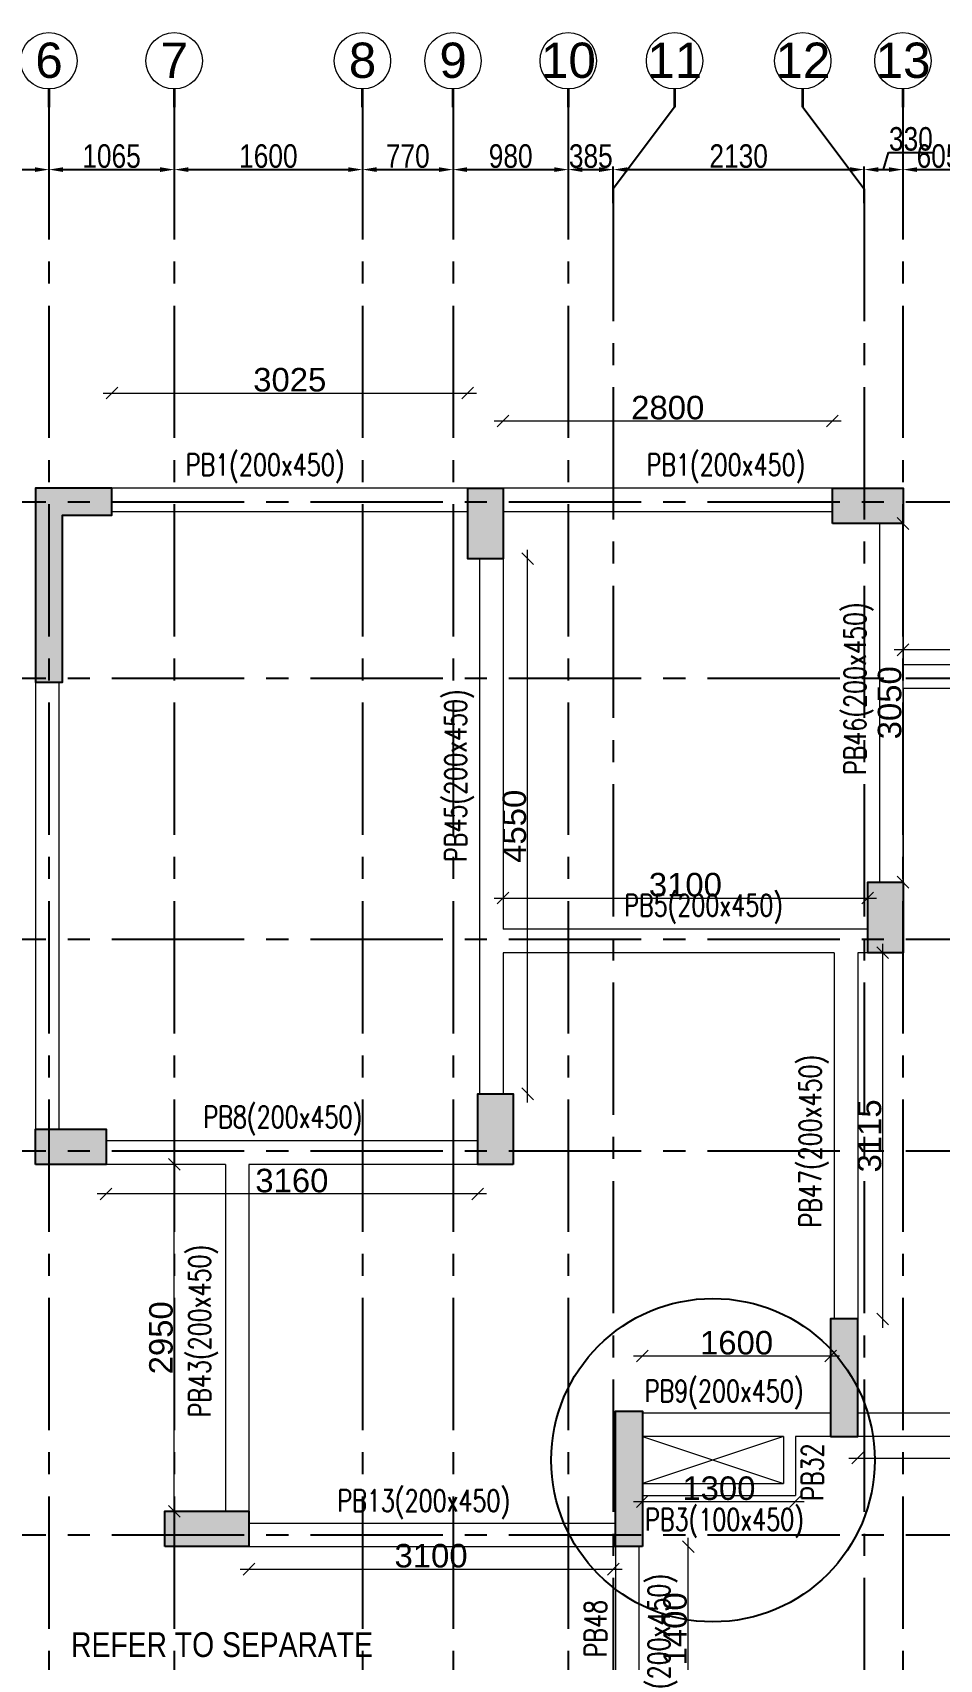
# Model space of a CAD drawing. Header units: millimetres. Extents: x 1277257 to 1543892, y 206696 to 309376.
# Drawn here: x 1376706 to 1384416, y 245724 to 259559 of the extents above; entities that cross this region are included whole.
import ezdxf
from ezdxf.enums import TextEntityAlignment as Align

# ---------------------------------------------------------------- set-up
doc = ezdxf.new("R2010")
doc.units = ezdxf.units.MM
doc.header["$LTSCALE"] = 500
doc.header["$MEASUREMENT"] = 0
doc.header["$PDMODE"] = 34
doc.linetypes.add('HIDDEN', pattern=[0.375, 0.25, -0.125])
doc.linetypes.add('Site$0$CENTER2', pattern=[1.125, 0.75, -0.125, 0.125, -0.125])
doc.layers.get('Defpoints').update_dxf_attribs({"lineweight": 0})
for name, color, linetype, lineweight in [('CUT OUT', 1, 'Continuous', 13), ('GRID NO.', 7, 'Continuous', 20), ('TOWER AREA BEAM..', 3, 'Continuous', 20), ('TOWER COL HATCH', 253, 'Continuous', 20)]:
    doc.layers.add(name, color=color, linetype=linetype, lineweight=lineweight)
for name, color, linetype in [('GRID', 7, 'Continuous'), ('GRID DIM', 7, 'Continuous'), ('S-COLUMN-HATCH', 253, 'Continuous'), ('S-FRAMING PLAN', 4, 'Continuous'), ('T BEAM N', 3, 'Continuous'), ('TOWER AREA COLUMN.', 6, 'Continuous')]:
    doc.layers.add(name, color=color, linetype=linetype)
doc.styles.add('1.100', font='ARIALN.TTF')
doc.styles.add('3mm', font='arial.ttf')
doc.styles.add('D50', font='arial.ttf', dxfattribs={"width": 0.8})
doc.styles.add('S-T', font='romans.shx')
doc.dimstyles.new('INNER DIM', dxfattribs={"dimtxt": 200, "dimasz": 120, "dimexe": 25, "dimexo": 25, "dimgap": 12, "dimtad": 1, "dimdec": 0, "dimrnd": 5, "dimzin": 0, "dimdsep": 46, "dimtxsty": 'D50', "dimcen": 0.09, "dimdle": 25, "dimclrt": 6, "dimadec": 0, "dimazin": 0, "dimtfac": 1, "dimtdec": 0, "dimtofl": 0, "dimtmove": 1, "dimatfit": 3, "dimfxl": 75, "dimtolj": 1, "dimtzin": 0, "dimarcsym": 0})
doc.dimstyles.new('PARAMVEER', dxfattribs={"dimtxt": 200, "dimasz": 100, "dimexe": 0, "dimexo": 25, "dimgap": 10, "dimtad": 1, "dimdec": 0, "dimrnd": 5, "dimzin": 0, "dimdsep": 46, "dimtxsty": '3mm', "dimblk": 'OBLIQUE', "dimcen": 0.09, "dimdle": 75, "dimclrd": 1, "dimclre": 1, "dimclrt": 3, "dimadec": 0, "dimazin": 0, "dimtfac": 1, "dimtdec": 0, "dimtmove": 1, "dimatfit": 3, "dimfxl": 100, "dimtolj": 1, "dimtzin": 0, "dimlwd": 18, "dimlwe": 5, "dimarcsym": 0})

# ---------------------------------------------------------------- blocks, each defined once
blk = doc.blocks.new('RW2952R')
at = {"layer": 'CUT OUT', "color": 1, "ltscale": 10}
for p, q in [((1383091, 247619), (1381891, 247219)), ((1381891, 247619), (1383091, 247219))]:
    blk.add_line(p, q, dxfattribs=at)
at = {"layer": 'S-FRAMING PLAN', "color": 3, "linetype": 'ByBlock', "lineweight": 20, "ltscale": 10}
for p, q in [((1380406, 255684), (1377381, 255684)), ((1383506, 255684), (1380706, 255684)), ((1380406, 255484), (1377381, 255484)), ((1383506, 255484), (1380706, 255484)), ((1383906, 255384), (1383906, 252334)), ((1384106, 255384), (1384106, 254184)), ((1380506, 255084), (1380506, 250534)), ((1380706, 255084), (1380706, 251934)), ((1384106, 254184), (1387406, 254184)), ((1376731, 254034), (1376731, 250234)), ((1376931, 254034), (1376931, 250234)), ((1384106, 253984), (1384106, 252334)), ((1384106, 253984), (1387406, 253984)), ((1383806, 251934), (1380706, 251934)), ((1380706, 251734), (1380706, 250534)), ((1383521, 251734), (1380706, 251734)), ((1383521, 251734), (1383521, 248619)), ((1383721, 251734), (1383721, 248619)), ((1380491, 250134), (1377331, 250134)), ((1378346, 249934), (1377331, 249934)), ((1378346, 249934), (1378346, 246984)), ((1380491, 249934), (1378546, 249934)), ((1378546, 249934), (1378546, 246984)), ((1383491, 247819), (1381891, 247819)), ((1387826, 247819), (1383721, 247819)), ((1383091, 247619), (1381891, 247619)), ((1383091, 247619), (1383091, 247219)), ((1383491, 247619), (1383191, 247619)), ((1383191, 247619), (1383191, 247119)), ((1387826, 247619), (1383721, 247619)), ((1381891, 247219), (1383091, 247219)), ((1381891, 247119), (1383191, 247119)), ((1378546, 246884), (1381661, 246884)), ((1378546, 246684), (1381661, 246684)), ((1381661, 246684), (1381661, 245274)), ((1381861, 246684), (1381861, 245274))]:
    blk.add_line(p, q, dxfattribs=at)
at = {"layer": 'TOWER AREA BEAM..', "color": 3, "linetype": 'HIDDEN', "ltscale": 1.5}
blk.add_line((1383806, 251734), (1383721, 251734), dxfattribs=at)
blk = doc.blocks.new('GRID MARK')
at = {"layer": 'GRID NO.', "const_width": 50}
blk.add_lwpolyline([(0, -541), (0, -891)], dxfattribs=at)
at = {"layer": 'GRID NO.'}
blk.add_circle((0, 0), 541, dxfattribs=at)
at = {"layer": 'GRID NO.', "style": 'D50', "width": 0.8}
blk.add_attdef('Y1', text='', height=500, dxfattribs=at).set_placement((-33, -267), align=Align.CENTER)
blk = doc.blocks.new('*D13')
at = {"layer": 'Defpoints', "color": 0, "linetype": 'Continuous', "transparency": 16777216}
for p in [(1374411, 258711), (1376846, 258711), (1376846, 258393)]:
    blk.add_point(p, dxfattribs=at)
at = {"layer": 'GRID DIM', "color": 0, "linetype": 'Continuous', "lineweight": -2, "transparency": 16777216}
for p, q in [((1374411, 258686), (1374411, 258368)), ((1376846, 258686), (1376846, 258368))]:
    blk.add_line(p, q, dxfattribs=at)
at = {"layer": 'GRID DIM', "linetype": 'Continuous', "lineweight": -2, "transparency": 16777216}
blk.add_line((1374531, 258393), (1376726, 258393), dxfattribs=at)
at = {"layer": 'GRID DIM', "linetype": 'Continuous', "transparency": 16777216}
for points in [[(1374531, 258413), (1374531, 258373), (1374411, 258393)], [(1376726, 258413), (1376726, 258373), (1376846, 258393)]]:
    blk.add_solid(points, dxfattribs=at)
at = {"layer": 'GRID DIM', "linetype": 'Continuous', "transparency": 16777216, "insert": (1375628, 258507), "char_height": 200, "attachment_point": 5, "style": 'D50'}
blk.add_mtext('\\A1;2435', dxfattribs=at)
blk = doc.blocks.new('*D14')
at = {"layer": 'Defpoints', "color": 0, "linetype": 'Continuous', "transparency": 16777216}
for p in [(1376846, 258711), (1377911, 258711), (1377911, 258393)]:
    blk.add_point(p, dxfattribs=at)
at = {"layer": 'GRID DIM', "color": 0, "linetype": 'Continuous', "lineweight": -2, "transparency": 16777216}
for p, q in [((1376846, 258686), (1376846, 258368)), ((1377911, 258686), (1377911, 258368))]:
    blk.add_line(p, q, dxfattribs=at)
at = {"layer": 'GRID DIM', "linetype": 'Continuous', "lineweight": -2, "transparency": 16777216}
blk.add_line((1376966, 258393), (1377791, 258393), dxfattribs=at)
at = {"layer": 'GRID DIM', "linetype": 'Continuous', "transparency": 16777216}
for points in [[(1376966, 258413), (1376966, 258373), (1376846, 258393)], [(1377791, 258413), (1377791, 258373), (1377911, 258393)]]:
    blk.add_solid(points, dxfattribs=at)
at = {"layer": 'GRID DIM', "linetype": 'Continuous', "transparency": 16777216, "insert": (1377378, 258507), "char_height": 200, "attachment_point": 5, "style": 'D50'}
blk.add_mtext('\\A1;1065', dxfattribs=at)
blk = doc.blocks.new('*D15')
at = {"layer": 'Defpoints', "color": 0, "linetype": 'Continuous', "transparency": 16777216}
for p in [(1377911, 258711), (1379511, 258634), (1379511, 258393)]:
    blk.add_point(p, dxfattribs=at)
at = {"layer": 'GRID DIM', "color": 0, "linetype": 'Continuous', "lineweight": -2, "transparency": 16777216}
for p, q in [((1377911, 258686), (1377911, 258368)), ((1379511, 258609), (1379511, 258368))]:
    blk.add_line(p, q, dxfattribs=at)
at = {"layer": 'GRID DIM', "linetype": 'Continuous', "lineweight": -2, "transparency": 16777216}
blk.add_line((1378031, 258393), (1379391, 258393), dxfattribs=at)
at = {"layer": 'GRID DIM', "linetype": 'Continuous', "transparency": 16777216}
for points in [[(1378031, 258413), (1378031, 258373), (1377911, 258393)], [(1379391, 258413), (1379391, 258373), (1379511, 258393)]]:
    blk.add_solid(points, dxfattribs=at)
at = {"layer": 'GRID DIM', "linetype": 'Continuous', "transparency": 16777216, "insert": (1378711, 258507), "char_height": 200, "attachment_point": 5, "style": 'D50'}
blk.add_mtext('\\A1;1600', dxfattribs=at)
blk = doc.blocks.new('*D16')
at = {"layer": 'Defpoints', "color": 0, "linetype": 'Continuous', "transparency": 16777216}
for p in [(1379511, 258634), (1380281, 258634), (1380281, 258393)]:
    blk.add_point(p, dxfattribs=at)
at = {"layer": 'GRID DIM', "color": 0, "linetype": 'Continuous', "lineweight": -2, "transparency": 16777216}
for p, q in [((1379511, 258609), (1379511, 258368)), ((1380281, 258609), (1380281, 258368))]:
    blk.add_line(p, q, dxfattribs=at)
at = {"layer": 'GRID DIM', "linetype": 'Continuous', "lineweight": -2, "transparency": 16777216}
blk.add_line((1379631, 258393), (1380161, 258393), dxfattribs=at)
at = {"layer": 'GRID DIM', "linetype": 'Continuous', "transparency": 16777216}
for points in [[(1379631, 258413), (1379631, 258373), (1379511, 258393)], [(1380161, 258413), (1380161, 258373), (1380281, 258393)]]:
    blk.add_solid(points, dxfattribs=at)
at = {"layer": 'GRID DIM', "linetype": 'Continuous', "transparency": 16777216, "insert": (1379896, 258507), "char_height": 200, "attachment_point": 5, "style": 'D50'}
blk.add_mtext('\\A1;770', dxfattribs=at)
blk = doc.blocks.new('*D17')
at = {"layer": 'Defpoints', "color": 0, "linetype": 'Continuous', "transparency": 16777216}
for p in [(1381261, 258717), (1380281, 258634), (1381261, 258393)]:
    blk.add_point(p, dxfattribs=at)
at = {"layer": 'GRID DIM', "color": 0, "linetype": 'Continuous', "lineweight": -2, "transparency": 16777216}
for p, q in [((1380281, 258609), (1380281, 258368)), ((1381261, 258692), (1381261, 258368))]:
    blk.add_line(p, q, dxfattribs=at)
at = {"layer": 'GRID DIM', "linetype": 'Continuous', "lineweight": -2, "transparency": 16777216}
blk.add_line((1380401, 258393), (1381141, 258393), dxfattribs=at)
at = {"layer": 'GRID DIM', "linetype": 'Continuous', "transparency": 16777216}
for points in [[(1380401, 258413), (1380401, 258373), (1380281, 258393)], [(1381141, 258413), (1381141, 258373), (1381261, 258393)]]:
    blk.add_solid(points, dxfattribs=at)
at = {"layer": 'GRID DIM', "linetype": 'Continuous', "transparency": 16777216, "insert": (1380771, 258507), "char_height": 200, "attachment_point": 5, "style": 'D50'}
blk.add_mtext('\\A1;980', dxfattribs=at)
blk = doc.blocks.new('*D18')
at = {"layer": 'Defpoints', "color": 0, "linetype": 'Continuous', "transparency": 16777216}
for p in [(1381261, 258717), (1381643, 258393), (1381643, 258082)]:
    blk.add_point(p, dxfattribs=at)
at = {"layer": 'GRID DIM', "color": 0, "linetype": 'Continuous', "lineweight": -2, "transparency": 16777216}
for p, q in [((1381261, 258692), (1381261, 258368)), ((1381643, 258107), (1381643, 258418))]:
    blk.add_line(p, q, dxfattribs=at)
at = {"layer": 'GRID DIM', "linetype": 'Continuous', "lineweight": -2, "transparency": 16777216}
blk.add_line((1381381, 258393), (1381523, 258393), dxfattribs=at)
at = {"layer": 'GRID DIM', "linetype": 'Continuous', "transparency": 16777216}
for points in [[(1381381, 258413), (1381381, 258373), (1381261, 258393)], [(1381523, 258413), (1381523, 258373), (1381643, 258393)]]:
    blk.add_solid(points, dxfattribs=at)
at = {"layer": 'GRID DIM', "linetype": 'Continuous', "transparency": 16777216, "insert": (1381452, 258507), "char_height": 200, "attachment_point": 5, "style": 'D50'}
blk.add_mtext('\\A1;385', dxfattribs=at)
blk = doc.blocks.new('*D19')
at = {"layer": 'Defpoints', "color": 0, "linetype": 'Continuous', "transparency": 16777216}
for p in [(1383776, 258393), (1381643, 258082), (1383776, 258082)]:
    blk.add_point(p, dxfattribs=at)
at = {"layer": 'GRID DIM', "color": 0, "linetype": 'Continuous', "lineweight": -2, "transparency": 16777216}
for p, q in [((1381643, 258107), (1381643, 258418)), ((1383776, 258107), (1383776, 258418))]:
    blk.add_line(p, q, dxfattribs=at)
at = {"layer": 'GRID DIM', "linetype": 'Continuous', "lineweight": -2, "transparency": 16777216}
blk.add_line((1381763, 258393), (1383656, 258393), dxfattribs=at)
at = {"layer": 'GRID DIM', "linetype": 'Continuous', "transparency": 16777216}
for points in [[(1381763, 258413), (1381763, 258373), (1381643, 258393)], [(1383656, 258413), (1383656, 258373), (1383776, 258393)]]:
    blk.add_solid(points, dxfattribs=at)
at = {"layer": 'GRID DIM', "linetype": 'Continuous', "transparency": 16777216, "insert": (1382709, 258507), "char_height": 200, "attachment_point": 5, "style": 'D50'}
blk.add_mtext('\\A1;2130', dxfattribs=at)
blk = doc.blocks.new('*D20')
at = {"layer": 'Defpoints', "color": 0, "linetype": 'Continuous', "transparency": 16777216}
for p in [(1384106, 258393), (1383776, 258082), (1384106, 258082)]:
    blk.add_point(p, dxfattribs=at)
at = {"layer": 'GRID DIM', "linetype": 'Continuous', "lineweight": -2, "transparency": 16777216}
for p, q in [((1383941, 258393), (1383984, 258538)), ((1383984, 258538), (1384361, 258538)), ((1383896, 258393), (1383986, 258393))]:
    blk.add_line(p, q, dxfattribs=at)
at = {"layer": 'GRID DIM', "color": 0, "linetype": 'Continuous', "lineweight": -2, "transparency": 16777216}
for p, q in [((1383776, 258107), (1383776, 258418)), ((1384106, 258107), (1384106, 258418))]:
    blk.add_line(p, q, dxfattribs=at)
at = {"layer": 'GRID DIM', "linetype": 'Continuous', "transparency": 16777216}
for points in [[(1383896, 258413), (1383896, 258373), (1383776, 258393)], [(1383986, 258413), (1383986, 258373), (1384106, 258393)]]:
    blk.add_solid(points, dxfattribs=at)
at = {"layer": 'GRID DIM', "linetype": 'Continuous', "transparency": 16777216, "insert": (1384173, 258653), "char_height": 200, "attachment_point": 5, "style": 'D50'}
blk.add_mtext('\\A1;330', dxfattribs=at)
blk = doc.blocks.new('*D21')
at = {"layer": 'Defpoints', "color": 0, "linetype": 'Continuous', "transparency": 16777216}
for p in [(1384711, 258393), (1384106, 258082), (1384711, 258082)]:
    blk.add_point(p, dxfattribs=at)
at = {"layer": 'GRID DIM', "color": 0, "linetype": 'Continuous', "lineweight": -2, "transparency": 16777216}
for p, q in [((1384106, 258107), (1384106, 258418)), ((1384711, 258107), (1384711, 258418))]:
    blk.add_line(p, q, dxfattribs=at)
at = {"layer": 'GRID DIM', "linetype": 'Continuous', "lineweight": -2, "transparency": 16777216}
blk.add_line((1384226, 258393), (1384591, 258393), dxfattribs=at)
at = {"layer": 'GRID DIM', "linetype": 'Continuous', "transparency": 16777216}
for points in [[(1384226, 258413), (1384226, 258373), (1384106, 258393)], [(1384591, 258413), (1384591, 258373), (1384711, 258393)]]:
    blk.add_solid(points, dxfattribs=at)
at = {"layer": 'GRID DIM', "linetype": 'Continuous', "transparency": 16777216, "insert": (1384408, 258507), "char_height": 200, "attachment_point": 5, "style": 'D50'}
blk.add_mtext('\\A1;605', dxfattribs=at)
blk = doc.blocks.new('3tgra')
at = {"layer": 'TOWER COL HATCH'}
h = blk.add_hatch(color=253, dxfattribs=at)
h.dxf.hatch_style = 1
h.paths.add_polyline_path([(1377381, 95142), (1376731, 95142), (1376731, 93492), (1376961, 93492), (1376961, 94912), (1377381, 94912)])
h = blk.add_hatch(color=253, dxfattribs=at)
h.dxf.hatch_style = 1
h.paths.add_polyline_path([(1380706, 94542), (1380406, 94542), (1380406, 95142), (1380706, 95142)])
h = blk.add_hatch(color=253, dxfattribs=at)
h.dxf.hatch_style = 1
h.paths.add_polyline_path([(1383506, 94842), (1383506, 95142), (1384106, 95142), (1384106, 94842)])
h = blk.add_hatch(color=253, dxfattribs=at)
h.dxf.hatch_style = 1
h.paths.add_polyline_path([(1384106, 91192), (1383806, 91192), (1383806, 91792), (1384106, 91792)])
h = blk.add_hatch(color=253, dxfattribs=at)
h.dxf.hatch_style = 1
h.paths.add_polyline_path([(1380791, 89392), (1380491, 89392), (1380491, 89992), (1380791, 89992)])
h = blk.add_hatch(color=253, dxfattribs=at)
h.dxf.hatch_style = 1
h.paths.add_polyline_path([(1376731, 89392), (1376731, 89692), (1377331, 89692), (1377331, 89392)])
h = blk.add_hatch(color=253, dxfattribs=at)
h.dxf.hatch_style = 1
h.paths.add_polyline_path([(1383491, 87077), (1383721, 87077), (1383721, 88077), (1383491, 88077)])
h = blk.add_hatch(color=253, dxfattribs=at)
h.dxf.hatch_style = 1
h.paths.add_polyline_path([(1381891, 86142), (1381661, 86142), (1381661, 87292), (1381891, 87292)])
h = blk.add_hatch(color=253, dxfattribs=at)
h.dxf.hatch_style = 1
h.paths.add_polyline_path([(1377831, 86142), (1377831, 86442), (1378546, 86442), (1378546, 86142)])
at = {"layer": 'TOWER AREA COLUMN.', "color": 4}
blk.add_lwpolyline([(1377381, 95142), (1376731, 95142), (1376731, 93492), (1376961, 93492), (1376961, 94912), (1377381, 94912), (1377381, 95142)], dxfattribs=at)
for points in [[(1380706, 94542), (1380406, 94542), (1380406, 95142), (1380706, 95142)], [(1383506, 94842), (1383506, 95142), (1384106, 95142), (1384106, 94842)], [(1384106, 91192), (1383806, 91192), (1383806, 91792), (1384106, 91792)], [(1380791, 89392), (1380491, 89392), (1380491, 89992), (1380791, 89992)], [(1376731, 89392), (1376731, 89692), (1377331, 89692), (1377331, 89392)], [(1383491, 87077), (1383721, 87077), (1383721, 88077), (1383491, 88077)], [(1381891, 86142), (1381661, 86142), (1381661, 87292), (1381891, 87292)], [(1377831, 86142), (1377831, 86442), (1378546, 86442), (1378546, 86142)]]:
    blk.add_lwpolyline(points, close=True, dxfattribs=at)
blk = doc.blocks.new('_Oblique')
at = {"color": 0, "linetype": 'ByBlock', "lineweight": -2}
blk.add_line((-0.5, -0.5), (0.5, 0.5), dxfattribs=at)
blk = doc.blocks.new('*D292')
at = {"layer": 'Defpoints', "color": 0, "ltscale": 10, "transparency": 16777216}
for p in [(1380406, 256493), (1377381, 255684), (1380406, 255684)]:
    blk.add_point(p, dxfattribs=at)
at = {"layer": 'S-COLUMN-HATCH', "color": 1, "linetype": 'Continuous', "lineweight": 18, "ltscale": 10, "transparency": 16777216}
blk.add_line((1377306, 256493), (1380481, 256493), dxfattribs=at)
at = {"layer": 'S-COLUMN-HATCH', "color": 3, "linetype": 'Continuous', "lineweight": 5, "ltscale": 10, "transparency": 16777216}
for p, q in [((1377381, 256493), (1377381, 256493)), ((1380406, 256493), (1380406, 256493))]:
    blk.add_line(p, q, dxfattribs=at)
at = {"layer": 'S-COLUMN-HATCH', "color": 1, "lineweight": 18, "ltscale": 10, "transparency": 16777216, "xscale": 100, "yscale": 100, "zscale": 100, "rotation": 180}
blk.add_blockref('_Oblique', (1377381, 256493), dxfattribs=at)
at = {"layer": 'S-COLUMN-HATCH', "color": 1, "lineweight": 18, "ltscale": 10, "transparency": 16777216, "xscale": 100, "yscale": 100, "zscale": 100}
blk.add_blockref('_Oblique', (1380406, 256493), dxfattribs=at)
at = {"layer": 'S-COLUMN-HATCH', "color": 1, "ltscale": 10, "transparency": 16777216, "insert": (1378893, 256605), "char_height": 200, "attachment_point": 5, "style": '3mm'}
blk.add_mtext('\\A1;3025', dxfattribs=at)
blk = doc.blocks.new('*D293')
at = {"layer": 'Defpoints', "color": 0, "ltscale": 10, "transparency": 16777216}
for p in [(1383506, 256256), (1380706, 255684), (1383506, 255684)]:
    blk.add_point(p, dxfattribs=at)
at = {"layer": 'S-COLUMN-HATCH', "color": 1, "linetype": 'Continuous', "lineweight": 18, "ltscale": 10, "transparency": 16777216}
blk.add_line((1380631, 256256), (1383581, 256256), dxfattribs=at)
at = {"layer": 'S-COLUMN-HATCH', "color": 3, "linetype": 'Continuous', "lineweight": 5, "ltscale": 10, "transparency": 16777216}
for p, q in [((1380706, 256256), (1380706, 256256)), ((1383506, 256256), (1383506, 256256))]:
    blk.add_line(p, q, dxfattribs=at)
at = {"layer": 'S-COLUMN-HATCH', "color": 1, "lineweight": 18, "ltscale": 10, "transparency": 16777216, "xscale": 100, "yscale": 100, "zscale": 100, "rotation": 180}
blk.add_blockref('_Oblique', (1380706, 256256), dxfattribs=at)
at = {"layer": 'S-COLUMN-HATCH', "color": 1, "lineweight": 18, "ltscale": 10, "transparency": 16777216, "xscale": 100, "yscale": 100, "zscale": 100}
blk.add_blockref('_Oblique', (1383506, 256256), dxfattribs=at)
at = {"layer": 'S-COLUMN-HATCH', "color": 1, "ltscale": 10, "transparency": 16777216, "insert": (1382106, 256368), "char_height": 200, "attachment_point": 5, "style": '3mm'}
blk.add_mtext('\\A1;2800', dxfattribs=at)
blk = doc.blocks.new('*D294')
at = {"layer": 'Defpoints', "color": 0, "ltscale": 10, "transparency": 16777216}
for p in [(1376228, 254034), (1376731, 254034), (1376731, 250234)]:
    blk.add_point(p, dxfattribs=at)
at = {"layer": 'S-COLUMN-HATCH', "color": 1, "linetype": 'Continuous', "lineweight": 18, "ltscale": 10, "transparency": 16777216}
blk.add_line((1376228, 250159), (1376228, 254109), dxfattribs=at)
at = {"layer": 'S-COLUMN-HATCH', "color": 3, "linetype": 'Continuous', "lineweight": 5, "ltscale": 10, "transparency": 16777216}
for p, q in [((1376228, 254034), (1376228, 254034)), ((1376228, 250234), (1376228, 250234))]:
    blk.add_line(p, q, dxfattribs=at)
at = {"layer": 'S-COLUMN-HATCH', "color": 1, "lineweight": 18, "ltscale": 10, "transparency": 16777216, "xscale": 100, "yscale": 100, "zscale": 100}
for p, rotation in [((1376228, 254034), 90), ((1376228, 250234), 270)]:
    blk.add_blockref('_Oblique', p, dxfattribs=dict(at, rotation=rotation))
at = {"layer": 'S-COLUMN-HATCH', "color": 1, "ltscale": 10, "transparency": 16777216, "insert": (1376116, 252134), "char_height": 200, "attachment_point": 5, "rotation": 90, "style": '3mm'}
blk.add_mtext('\\A1;3800', dxfattribs=at)
blk = doc.blocks.new('*D295')
at = {"layer": 'Defpoints', "color": 0, "ltscale": 10, "transparency": 16777216}
for p in [(1380706, 255084), (1380915, 255084), (1380706, 250534)]:
    blk.add_point(p, dxfattribs=at)
at = {"layer": 'S-COLUMN-HATCH', "color": 1, "linetype": 'Continuous', "lineweight": 18, "ltscale": 10, "transparency": 16777216}
blk.add_line((1380915, 250459), (1380915, 255159), dxfattribs=at)
at = {"layer": 'S-COLUMN-HATCH', "color": 3, "linetype": 'Continuous', "lineweight": 5, "ltscale": 10, "transparency": 16777216}
for p, q in [((1380915, 255084), (1380915, 255084)), ((1380915, 250534), (1380915, 250534))]:
    blk.add_line(p, q, dxfattribs=at)
at = {"layer": 'S-COLUMN-HATCH', "color": 1, "lineweight": 18, "ltscale": 10, "transparency": 16777216, "xscale": 100, "yscale": 100, "zscale": 100}
for p, rotation in [((1380915, 255084), 90), ((1380915, 250534), 270)]:
    blk.add_blockref('_Oblique', p, dxfattribs=dict(at, rotation=rotation))
at = {"layer": 'S-COLUMN-HATCH', "color": 1, "ltscale": 10, "transparency": 16777216, "insert": (1380803, 252809), "char_height": 200, "attachment_point": 5, "rotation": 90, "style": '3mm'}
blk.add_mtext('\\A1;4550', dxfattribs=at)
blk = doc.blocks.new('*D296')
at = {"layer": 'Defpoints', "color": 0, "ltscale": 10, "transparency": 16777216}
for p in [(1383806, 252199), (1380706, 251934), (1383806, 251934)]:
    blk.add_point(p, dxfattribs=at)
at = {"layer": 'S-COLUMN-HATCH', "color": 1, "linetype": 'Continuous', "lineweight": 18, "ltscale": 10, "transparency": 16777216}
blk.add_line((1380631, 252199), (1383881, 252199), dxfattribs=at)
at = {"layer": 'S-COLUMN-HATCH', "color": 3, "linetype": 'Continuous', "lineweight": 5, "ltscale": 10, "transparency": 16777216}
for p, q in [((1380706, 252199), (1380706, 252199)), ((1383806, 252199), (1383806, 252199))]:
    blk.add_line(p, q, dxfattribs=at)
at = {"layer": 'S-COLUMN-HATCH', "color": 1, "lineweight": 18, "ltscale": 10, "transparency": 16777216, "xscale": 100, "yscale": 100, "zscale": 100, "rotation": 180}
blk.add_blockref('_Oblique', (1380706, 252199), dxfattribs=at)
at = {"layer": 'S-COLUMN-HATCH', "color": 1, "lineweight": 18, "ltscale": 10, "transparency": 16777216, "xscale": 100, "yscale": 100, "zscale": 100}
blk.add_blockref('_Oblique', (1383806, 252199), dxfattribs=at)
at = {"layer": 'S-COLUMN-HATCH', "color": 1, "ltscale": 10, "transparency": 16777216, "insert": (1382256, 252311), "char_height": 200, "attachment_point": 5, "style": '3mm'}
blk.add_mtext('\\A1;3100', dxfattribs=at)
blk = doc.blocks.new('*D297')
at = {"layer": 'Defpoints', "color": 0, "ltscale": 10, "transparency": 16777216}
for p in [(1384106, 255384), (1384106, 255384), (1384106, 252334)]:
    blk.add_point(p, dxfattribs=at)
at = {"layer": 'S-COLUMN-HATCH', "color": 1, "linetype": 'Continuous', "lineweight": 18, "ltscale": 10, "transparency": 16777216}
blk.add_line((1384106, 252259), (1384106, 255459), dxfattribs=at)
at = {"layer": 'S-COLUMN-HATCH', "color": 1, "lineweight": 18, "ltscale": 10, "transparency": 16777216, "xscale": 100, "yscale": 100, "zscale": 100}
for p, rotation in [((1384106, 255384), 90), ((1384106, 252334), 270)]:
    blk.add_blockref('_Oblique', p, dxfattribs=dict(at, rotation=rotation))
at = {"layer": 'S-COLUMN-HATCH', "color": 1, "ltscale": 10, "transparency": 16777216, "insert": (1383993, 253859), "char_height": 200, "attachment_point": 5, "rotation": 90, "style": '3mm'}
blk.add_mtext('\\A1;3050', dxfattribs=at)
blk = doc.blocks.new('*D298')
at = {"layer": 'Defpoints', "color": 0, "ltscale": 10, "transparency": 16777216}
for p in [(1377331, 249934), (1380491, 249934), (1377331, 249683)]:
    blk.add_point(p, dxfattribs=at)
at = {"layer": 'S-COLUMN-HATCH', "color": 1, "linetype": 'Continuous', "lineweight": 18, "ltscale": 10, "transparency": 16777216}
blk.add_line((1380566, 249683), (1377256, 249683), dxfattribs=at)
at = {"layer": 'S-COLUMN-HATCH', "color": 3, "linetype": 'Continuous', "lineweight": 5, "ltscale": 10, "transparency": 16777216}
for p, q in [((1377331, 249683), (1377331, 249683)), ((1380491, 249683), (1380491, 249683))]:
    blk.add_line(p, q, dxfattribs=at)
at = {"layer": 'S-COLUMN-HATCH', "color": 1, "lineweight": 18, "ltscale": 10, "transparency": 16777216, "xscale": 100, "yscale": 100, "zscale": 100, "rotation": 180}
blk.add_blockref('_Oblique', (1377331, 249683), dxfattribs=at)
at = {"layer": 'S-COLUMN-HATCH', "color": 1, "lineweight": 18, "ltscale": 10, "transparency": 16777216, "xscale": 100, "yscale": 100, "zscale": 100}
blk.add_blockref('_Oblique', (1380491, 249683), dxfattribs=at)
at = {"layer": 'S-COLUMN-HATCH', "color": 1, "ltscale": 10, "transparency": 16777216, "insert": (1378911, 249795), "char_height": 200, "attachment_point": 5, "style": '3mm'}
blk.add_mtext('\\A1;3160', dxfattribs=at)
blk = doc.blocks.new('*D299')
at = {"layer": 'Defpoints', "color": 0, "ltscale": 10, "transparency": 16777216}
for p in [(1377911, 249934), (1378346, 249934), (1378346, 246984)]:
    blk.add_point(p, dxfattribs=at)
at = {"layer": 'S-COLUMN-HATCH', "color": 1, "linetype": 'Continuous', "lineweight": 18, "ltscale": 10, "transparency": 16777216}
blk.add_line((1377911, 246909), (1377911, 250009), dxfattribs=at)
at = {"layer": 'S-COLUMN-HATCH', "color": 3, "linetype": 'Continuous', "lineweight": 5, "ltscale": 10, "transparency": 16777216}
for p, q in [((1377911, 249934), (1377911, 249934)), ((1377911, 246984), (1377911, 246984))]:
    blk.add_line(p, q, dxfattribs=at)
at = {"layer": 'S-COLUMN-HATCH', "color": 1, "lineweight": 18, "ltscale": 10, "transparency": 16777216, "xscale": 100, "yscale": 100, "zscale": 100}
for p, rotation in [((1377911, 249934), 90), ((1377911, 246984), 270)]:
    blk.add_blockref('_Oblique', p, dxfattribs=dict(at, rotation=rotation))
at = {"layer": 'S-COLUMN-HATCH', "color": 1, "ltscale": 10, "transparency": 16777216, "insert": (1377799, 248459), "char_height": 200, "attachment_point": 5, "rotation": 90, "style": '3mm'}
blk.add_mtext('\\A1;2950', dxfattribs=at)
blk = doc.blocks.new('*D300')
at = {"layer": 'Defpoints', "color": 0, "ltscale": 10, "transparency": 16777216}
for p in [(1378546, 246684), (1381643, 246684), (1381643, 246492)]:
    blk.add_point(p, dxfattribs=at)
at = {"layer": 'S-COLUMN-HATCH', "color": 1, "linetype": 'Continuous', "lineweight": 18, "ltscale": 10, "transparency": 16777216}
blk.add_line((1378471, 246492), (1381718, 246492), dxfattribs=at)
at = {"layer": 'S-COLUMN-HATCH', "color": 3, "linetype": 'Continuous', "lineweight": 5, "ltscale": 10, "transparency": 16777216}
for p, q in [((1378546, 246493), (1378546, 246492)), ((1381643, 246493), (1381643, 246492))]:
    blk.add_line(p, q, dxfattribs=at)
at = {"layer": 'S-COLUMN-HATCH', "color": 1, "lineweight": 18, "ltscale": 10, "transparency": 16777216, "xscale": 100, "yscale": 100, "zscale": 100, "rotation": 180}
blk.add_blockref('_Oblique', (1378546, 246492), dxfattribs=at)
at = {"layer": 'S-COLUMN-HATCH', "color": 1, "lineweight": 18, "ltscale": 10, "transparency": 16777216, "xscale": 100, "yscale": 100, "zscale": 100}
blk.add_blockref('_Oblique', (1381643, 246492), dxfattribs=at)
at = {"layer": 'S-COLUMN-HATCH', "color": 1, "ltscale": 10, "transparency": 16777216, "insert": (1380094, 246605), "char_height": 200, "attachment_point": 5, "style": '3mm'}
blk.add_mtext('\\A1;3100', dxfattribs=at)
blk = doc.blocks.new('*D356')
at = {"layer": 'Defpoints', "color": 0, "ltscale": 10, "transparency": 16777216}
for p in [(1384106, 254309), (1384106, 254184), (1387406, 254184)]:
    blk.add_point(p, dxfattribs=at)
at = {"layer": 'S-COLUMN-HATCH', "color": 1, "linetype": 'Continuous', "lineweight": 18, "ltscale": 10, "transparency": 16777216}
blk.add_line((1387481, 254309), (1384031, 254309), dxfattribs=at)
at = {"layer": 'S-COLUMN-HATCH', "color": 3, "linetype": 'Continuous', "lineweight": 5, "ltscale": 10, "transparency": 16777216}
for p, q in [((1384106, 254309), (1384106, 254309)), ((1387406, 254309), (1387406, 254309))]:
    blk.add_line(p, q, dxfattribs=at)
at = {"layer": 'S-COLUMN-HATCH', "color": 1, "lineweight": 18, "ltscale": 10, "transparency": 16777216, "xscale": 100, "yscale": 100, "zscale": 100, "rotation": 180}
blk.add_blockref('_Oblique', (1384106, 254309), dxfattribs=at)
at = {"layer": 'S-COLUMN-HATCH', "color": 1, "lineweight": 18, "ltscale": 10, "transparency": 16777216, "xscale": 100, "yscale": 100, "zscale": 100}
blk.add_blockref('_Oblique', (1387406, 254309), dxfattribs=at)
at = {"layer": 'S-COLUMN-HATCH', "color": 1, "ltscale": 10, "transparency": 16777216, "insert": (1385756, 254421), "char_height": 200, "attachment_point": 5, "style": '3mm'}
blk.add_mtext('\\A1;3300', dxfattribs=at)
blk = doc.blocks.new('*D357')
at = {"layer": 'Defpoints', "color": 0, "ltscale": 10, "transparency": 16777216}
for p in [(1383721, 251734), (1383934, 251734), (1383721, 248619)]:
    blk.add_point(p, dxfattribs=at)
at = {"layer": 'S-COLUMN-HATCH', "color": 1, "linetype": 'Continuous', "lineweight": 18, "ltscale": 10, "transparency": 16777216}
blk.add_line((1383934, 248544), (1383934, 251809), dxfattribs=at)
at = {"layer": 'S-COLUMN-HATCH', "color": 3, "linetype": 'Continuous', "lineweight": 5, "ltscale": 10, "transparency": 16777216}
for p, q in [((1383934, 251734), (1383934, 251734)), ((1383934, 248619), (1383934, 248619))]:
    blk.add_line(p, q, dxfattribs=at)
at = {"layer": 'S-COLUMN-HATCH', "color": 1, "lineweight": 18, "ltscale": 10, "transparency": 16777216, "xscale": 100, "yscale": 100, "zscale": 100}
for p, rotation in [((1383934, 251734), 90), ((1383934, 248619), 270)]:
    blk.add_blockref('_Oblique', p, dxfattribs=dict(at, rotation=rotation))
at = {"layer": 'S-COLUMN-HATCH', "color": 1, "ltscale": 10, "transparency": 16777216, "insert": (1383822, 250176), "char_height": 200, "attachment_point": 5, "rotation": 90, "style": '3mm'}
blk.add_mtext('\\A1;3115', dxfattribs=at)
blk = doc.blocks.new('*D415')
at = {"layer": 'Defpoints', "color": 0, "ltscale": 10, "transparency": 16777216}
for p in [(1383721, 247619), (1387826, 247619), (1387826, 247437)]:
    blk.add_point(p, dxfattribs=at)
at = {"layer": 'S-COLUMN-HATCH', "color": 1, "linetype": 'Continuous', "lineweight": 18, "ltscale": 10, "transparency": 16777216}
blk.add_line((1383646, 247437), (1387901, 247437), dxfattribs=at)
at = {"layer": 'S-COLUMN-HATCH', "color": 3, "linetype": 'Continuous', "lineweight": 5, "ltscale": 10, "transparency": 16777216}
for p, q in [((1383721, 247437), (1383721, 247437)), ((1387826, 247437), (1387826, 247437))]:
    blk.add_line(p, q, dxfattribs=at)
at = {"layer": 'S-COLUMN-HATCH', "color": 1, "lineweight": 18, "ltscale": 10, "transparency": 16777216, "xscale": 100, "yscale": 100, "zscale": 100, "rotation": 180}
blk.add_blockref('_Oblique', (1383721, 247437), dxfattribs=at)
at = {"layer": 'S-COLUMN-HATCH', "color": 1, "lineweight": 18, "ltscale": 10, "transparency": 16777216, "xscale": 100, "yscale": 100, "zscale": 100}
blk.add_blockref('_Oblique', (1387826, 247437), dxfattribs=at)
at = {"layer": 'S-COLUMN-HATCH', "color": 1, "ltscale": 10, "transparency": 16777216, "insert": (1385773, 247549), "char_height": 200, "attachment_point": 5, "style": '3mm'}
blk.add_mtext('\\A1;4105', dxfattribs=at)
blk = doc.blocks.new('*D416')
at = {"layer": 'Defpoints', "color": 0, "ltscale": 10, "transparency": 16777216}
for p in [(1381891, 248304), (1381891, 247834), (1383491, 247819)]:
    blk.add_point(p, dxfattribs=at)
at = {"layer": 'S-COLUMN-HATCH', "color": 1, "linetype": 'Continuous', "lineweight": 18, "ltscale": 10, "transparency": 16777216}
blk.add_line((1383566, 248304), (1381816, 248304), dxfattribs=at)
at = {"layer": 'S-COLUMN-HATCH', "color": 3, "linetype": 'Continuous', "lineweight": 5, "ltscale": 10, "transparency": 16777216}
for p, q in [((1381891, 248304), (1381891, 248304)), ((1383491, 248304), (1383491, 248304))]:
    blk.add_line(p, q, dxfattribs=at)
at = {"layer": 'S-COLUMN-HATCH', "color": 1, "lineweight": 18, "ltscale": 10, "transparency": 16777216, "xscale": 100, "yscale": 100, "zscale": 100, "rotation": 180}
blk.add_blockref('_Oblique', (1381891, 248304), dxfattribs=at)
at = {"layer": 'S-COLUMN-HATCH', "color": 1, "lineweight": 18, "ltscale": 10, "transparency": 16777216, "xscale": 100, "yscale": 100, "zscale": 100}
blk.add_blockref('_Oblique', (1383491, 248304), dxfattribs=at)
at = {"layer": 'S-COLUMN-HATCH', "color": 1, "ltscale": 10, "transparency": 16777216, "insert": (1382691, 248416), "char_height": 200, "attachment_point": 5, "style": '3mm'}
blk.add_mtext('\\A1;1600', dxfattribs=at)
blk = doc.blocks.new('*D417')
at = {"layer": 'Defpoints', "color": 0, "ltscale": 10, "transparency": 16777216}
for p in [(1381891, 247119), (1383191, 247119), (1383191, 247067)]:
    blk.add_point(p, dxfattribs=at)
at = {"layer": 'S-COLUMN-HATCH', "color": 1, "linetype": 'Continuous', "lineweight": 18, "ltscale": 10, "transparency": 16777216}
blk.add_line((1381816, 247067), (1383266, 247067), dxfattribs=at)
at = {"layer": 'S-COLUMN-HATCH', "color": 3, "linetype": 'Continuous', "lineweight": 5, "ltscale": 10, "transparency": 16777216}
for p, q in [((1381891, 247067), (1381891, 247067)), ((1383191, 247067), (1383191, 247067))]:
    blk.add_line(p, q, dxfattribs=at)
at = {"layer": 'S-COLUMN-HATCH', "color": 1, "lineweight": 18, "ltscale": 10, "transparency": 16777216, "xscale": 100, "yscale": 100, "zscale": 100, "rotation": 180}
blk.add_blockref('_Oblique', (1381891, 247067), dxfattribs=at)
at = {"layer": 'S-COLUMN-HATCH', "color": 1, "lineweight": 18, "ltscale": 10, "transparency": 16777216, "xscale": 100, "yscale": 100, "zscale": 100}
blk.add_blockref('_Oblique', (1383191, 247067), dxfattribs=at)
at = {"layer": 'S-COLUMN-HATCH', "color": 1, "ltscale": 10, "transparency": 16777216, "insert": (1382541, 247179), "char_height": 200, "attachment_point": 5, "style": '3mm'}
blk.add_mtext('\\A1;1300', dxfattribs=at)
blk = doc.blocks.new('*D423')
at = {"layer": 'Defpoints', "color": 0, "ltscale": 10, "transparency": 16777216}
for p in [(1381661, 246684), (1382281, 246684), (1381661, 245284)]:
    blk.add_point(p, dxfattribs=at)
at = {"layer": 'S-COLUMN-HATCH', "color": 1, "linetype": 'Continuous', "lineweight": 18, "ltscale": 10, "transparency": 16777216}
blk.add_line((1382281, 245209), (1382281, 246759), dxfattribs=at)
at = {"layer": 'S-COLUMN-HATCH', "color": 3, "linetype": 'Continuous', "lineweight": 5, "ltscale": 10, "transparency": 16777216}
for p, q in [((1382281, 246684), (1382281, 246684)), ((1382281, 245284), (1382281, 245284))]:
    blk.add_line(p, q, dxfattribs=at)
at = {"layer": 'S-COLUMN-HATCH', "color": 1, "lineweight": 18, "ltscale": 10, "transparency": 16777216, "xscale": 100, "yscale": 100, "zscale": 100}
for p, rotation in [((1382281, 246684), 90), ((1382281, 245284), 270)]:
    blk.add_blockref('_Oblique', p, dxfattribs=dict(at, rotation=rotation))
at = {"layer": 'S-COLUMN-HATCH', "color": 1, "ltscale": 10, "transparency": 16777216, "insert": (1382169, 245984), "char_height": 200, "attachment_point": 5, "rotation": 90, "style": '3mm'}
blk.add_mtext('\\A1;1400', dxfattribs=at)
blk = doc.blocks.new('*D433')
at = {"layer": 'Defpoints', "color": 0, "ltscale": 10, "transparency": 16777216}
for p in [(1363881, 251964), (1394416, 251964), (1394416, 250344)]:
    blk.add_point(p, dxfattribs=at)
at = {"layer": 'S-COLUMN-HATCH', "color": 1, "linetype": 'Continuous', "lineweight": 18, "ltscale": 10, "transparency": 16777216}
blk.add_line((1363881, 250269), (1363881, 252039), dxfattribs=at)
at = {"layer": 'S-COLUMN-HATCH', "color": 3, "linetype": 'Continuous', "lineweight": 5, "ltscale": 10, "transparency": 16777216}
for p, q in [((1363881, 251964), (1363881, 251964)), ((1363881, 250344), (1363881, 250344))]:
    blk.add_line(p, q, dxfattribs=at)
at = {"layer": 'S-COLUMN-HATCH', "color": 1, "lineweight": 18, "ltscale": 10, "transparency": 16777216, "xscale": 100, "yscale": 100, "zscale": 100}
for p, rotation in [((1363881, 251964), 90), ((1363881, 250344), 270)]:
    blk.add_blockref('_Oblique', p, dxfattribs=dict(at, rotation=rotation))
at = {"layer": 'S-COLUMN-HATCH', "color": 1, "ltscale": 10, "transparency": 16777216, "insert": (1363769, 251154), "char_height": 200, "attachment_point": 5, "rotation": 90, "style": '3mm'}
blk.add_mtext('\\A1;1620', dxfattribs=at)
blk = doc.blocks.new('EEE')
at = {"layer": 'GRID', "color": 16, "linetype": 'Site$0$CENTER2', "ltscale": 3}
for points in [[(1376845.6, 258923.2), (1376845.6, 223711.9)], [(1377910.6, 258923.2), (1377910.6, 223711.9)], [(1379510.6, 258923.2), (1379510.6, 223711.9)], [(1380280.6, 258923.2), (1380280.6, 223711.9)], [(1381260.6, 258923.2), (1381260.6, 223711.9)], [(1382164.8, 258923.2), (1381643.1, 258229.8), (1381643.1, 223711.9)], [(1383253.9, 258923.2), (1383775.6, 258229.8), (1383775.6, 223711.9)], [(1384105.6, 258923.2), (1384105.6, 223711.9)], [(1363880.9, 255568.6), (1442964.5, 255568.6)], [(1363880.9, 254068.6), (1442964.5, 254068.6)], [(1363880.9, 251848.8), (1442964.5, 251848.8)], [(1363880.9, 250048.6), (1442964.5, 250048.6)], [(1363880.9, 246783.6), (1442964.5, 246783.6)]]:
    blk.add_lwpolyline(points, dxfattribs=at)
at = {"layer": 'GRID NO.'}
ref = blk.add_blockref('GRID MARK', (1376845.6, 259318.5), dxfattribs=dict(at, xscale=0.4435200000032785, yscale=0.4435200000032785, zscale=0.4435200000032785))
ref.add_attrib('Y1', '6', dxfattribs={"height": 300, "style": 'D50'}).set_placement((1376846.7, 259172.9), align=Align.CENTER)
ref = blk.add_blockref('GRID MARK', (1377910.6, 259318.5), dxfattribs=dict(at, xscale=0.4435200000032785, yscale=0.4435200000032785, zscale=0.4435200000032785))
ref.add_attrib('Y1', '7', dxfattribs={"height": 300, "style": 'D50'}).set_placement((1377911.7, 259172.9), align=Align.CENTER)
ref = blk.add_blockref('GRID MARK', (1379510.6, 259318.5), dxfattribs=dict(at, xscale=0.4435200000032785, yscale=0.4435200000032785, zscale=0.4435200000032785))
ref.add_attrib('Y1', '8', dxfattribs={"height": 300, "style": 'D50'}).set_placement((1379511.7, 259172.9), align=Align.CENTER)
ref = blk.add_blockref('GRID MARK', (1380280.6, 259318.5), dxfattribs=dict(at, xscale=0.4435200000032785, yscale=0.4435200000032785, zscale=0.4435200000032785))
ref.add_attrib('Y1', '9', dxfattribs={"height": 300, "style": 'D50'}).set_placement((1380281.7, 259172.9), align=Align.CENTER)
ref = blk.add_blockref('GRID MARK', (1381260.6, 259318.5), dxfattribs=dict(at, xscale=0.4435200000032785, yscale=0.4435200000032785, zscale=0.4435200000032785))
ref.add_attrib('Y1', '10', dxfattribs={"height": 300, "style": 'D50'}).set_placement((1381261.7, 259172.9), align=Align.CENTER)
ref = blk.add_blockref('GRID MARK', (1382164.8, 259318.5), dxfattribs=dict(at, xscale=0.4435200000032785, yscale=0.4435200000032785, zscale=0.4435200000032785))
ref.add_attrib('Y1', '11', dxfattribs={"height": 300, "style": 'D50'}).set_placement((1382165.9, 259172.9), align=Align.CENTER)
ref = blk.add_blockref('GRID MARK', (1383253.9, 259318.5), dxfattribs=dict(at, xscale=0.4435200000032785, yscale=0.4435200000032785, zscale=0.4435200000032785))
ref.add_attrib('Y1', '12', dxfattribs={"height": 300, "style": 'D50'}).set_placement((1383255, 259172.9), align=Align.CENTER)
ref = blk.add_blockref('GRID MARK', (1384105.6, 259318.5), dxfattribs=dict(at, xscale=0.4435200000032785, yscale=0.4435200000032785, zscale=0.4435200000032785))
ref.add_attrib('Y1', '13', dxfattribs={"height": 300, "style": 'D50'}).set_placement((1384106.7, 259172.9), align=Align.CENTER)
at = {"layer": 'GRID DIM', "color": 0, "linetype": 'Continuous'}
for base, p1, p2, picture, middle in [((1376845.6, 258393.3), (1374410.6, 258710.6), (1376845.6, 258710.6), '*D13', (1375628.1, 258507.5)), ((1377910.6, 258393.3), (1376845.6, 258710.6), (1377910.6, 258710.6), '*D14', (1377378.1, 258507.4)), ((1379510.6, 258393.3), (1377910.6, 258710.6), (1379510.6, 258634.5), '*D15', (1378710.6, 258507.4)), ((1381260.6, 258393.3), (1380280.6, 258634.5), (1381260.6, 258716.7), '*D17', (1380770.6, 258507.4)), ((1381643.130711, 258393.277289), (1381260.63071, 258716.710013), (1381643.130711, 258082.342293), '*D18', (1381451.880711, 258507.460099)), ((1384105.6, 258393.3), (1383775.6, 258082.3), (1384105.6, 258082.3), '*D20', (1383996.2, 258652.6)), ((1380280.6, 258393.3), (1379510.6, 258634.5), (1380280.6, 258634.5), '*D16', (1379895.6, 258507.4)), ((1383775.6307114, 258393.2772886), (1381643.1307114, 258082.3422927), (1383775.6307114, 258082.3422927), '*D19', (1382709.3807114, 258507.460099)), ((1384710.6, 258393.3), (1384105.6, 258082.3), (1384710.6, 258082.3), '*D21', (1384408.1, 258507.4))]:
    dim = blk.add_linear_dim(base=base, p1=p1, p2=p2, dimstyle='INNER DIM', override={"dimclrd": 256, "dimclrt": 256}, dxfattribs=at)
    dim.commit()
    dim.dimension.update_dxf_attribs({"geometry": picture, "text_midpoint": middle})

msp = doc.modelspace()

# ---------------------------------------------------------------- linework, layer by layer
at = {"layer": 'S-COLUMN-HATCH', "color": 4, "ltscale": 10}
msp.add_circle((1382490.6, 247418.6), 1375, dxfattribs=at)

# ---------------------------------------------------------------- block references
at = {"layer": 'CUT OUT', "color": 4}
msp.add_blockref('3tgra', (0, 160542.1), dxfattribs=at)
at = {"layer": 'GRID', "color": 4}
msp.add_blockref('EEE', (0, 0), dxfattribs=at)
at = {"layer": 'S-COLUMN-HATCH', "color": 4}
msp.add_blockref('RW2952R', (0, 0), dxfattribs=at)

# ---------------------------------------------------------------- texts
at = {"color": 1, "linetype": 'ByBlock', "insert": (1377034.3, 245955.1), "char_height": 210, "width": 2966.846, "attachment_point": 1, "rotation": 0.0027, "style": '1.100'}
msp.add_mtext('REFER TO SEPARATE DWG. FOR STAIRCASE ', dxfattribs=at)
at = {"layer": 'T BEAM N', "color": 7, "lineweight": 0, "style": 'S-T', "width": 0.75}
for s, p in [('PB1(200x450)', (1378009.2, 255790.5)), ('PB1(200x450)', (1381926.5, 255790.5)), ('PB5(200x450)', (1381736.3, 252044.4)), ('PB8(200x450)', (1378159.4, 250243.6)), ('PB9(200x450)', (1381911.3, 247915.3)), ('PB13(200x450)', (1379298.4, 246981.6)), ('PB3(100x450)', (1381914.4, 246821.6))]:
    msp.add_text(s, height=185, dxfattribs=at).set_placement(p)
for s, p in [('PB46(200x450)', (1383789.9, 253244.6)), ('PB45(200x450)', (1380395.2, 252505.6)), ('PB47(200x450)', (1383409.6, 249397.4)), ('PB43(200x450)', (1378218.9, 247782)), ('PB32', (1383428.6, 247073)), ('(200x450)', (1382123.4, 245471)), ('PB48', (1381584.4, 245741))]:
    msp.add_text(s, height=185, rotation=90, dxfattribs=at).set_placement(p)

# ---------------------------------------------------------------- dimensions: what is measured, and where the dimension line sits
at = {"layer": 'S-COLUMN-HATCH', "color": 4, "ltscale": 10}
for base, p1, p2, picture, middle in [((1380405.6, 256492.8), (1377380.6, 255683.6), (1380405.6, 255683.6), '*D292', (1378893.1, 256605)), ((1383505.6, 256256.2), (1380705.6, 255683.6), (1383505.6, 255683.6), '*D293', (1382105.6, 256368.3)), ((1384105.6, 254309), (1387405.6, 254183.6), (1384105.6, 254183.6), '*D356', (1385755.6, 254421.2)), ((1383805.6, 252198.9), (1380705.6, 251933.6), (1383805.6, 251933.6), '*D296', (1382255.6, 252311.1)), ((1377330.6, 249682.7), (1380490.6, 249933.6), (1377330.6, 249933.6), '*D298', (1378910.6, 249794.9)), ((1381890.6, 248303.8), (1383490.6, 247818.6), (1381890.6, 247833.6), '*D416', (1382690.6, 248416)), ((1387825.6, 247437.3), (1383720.6, 247618.6), (1387825.6, 247618.6), '*D415', (1385773.1, 247549.4)), ((1383190.6, 247067), (1381890.6, 247118.6), (1383190.6, 247118.6), '*D417', (1382540.6, 247179.2)), ((1381643.1307, 246492.4935), (1378545.619, 246683.6389), (1381643.1307, 246683.6389), '*D300', (1380094.3748, 246604.6763))]:
    dim = msp.add_linear_dim(base=base, p1=p1, p2=p2, dimstyle='PARAMVEER', override={"dimpost": '\\X', "dimclre": 3, "dimclrt": 1, "dimfxl": 0.15, "dimfxlon": 1, "dimarcsym": 1}, dxfattribs=at)
    dim.commit()
    dim.dimension.update_dxf_attribs({"geometry": picture, "text_midpoint": middle})
for base, p1, p2, picture, middle in [((1384105.6, 255383.6), (1384105.6, 252333.6), (1384105.6, 255383.6), '*D297', (1383993.4, 253858.6)), ((1380915.2, 255083.6), (1380705.6, 250533.6), (1380705.6, 255083.6), '*D295', (1380803.1, 252808.6)), ((1376228.2, 254033.6), (1376730.6, 250233.6), (1376730.6, 254033.6), '*D294', (1376116.1, 252133.6)), ((1363880.9, 251963.8), (1394415.6, 250343.8), (1394415.6, 251963.8), '*D433', (1363768.8, 251153.8)), ((1383934, 251733.6), (1383720.6, 248618.6), (1383720.6, 251733.6), '*D357', (1383821.8, 250176.1)), ((1377910.6, 249933.6), (1378345.6, 246983.6), (1378345.6, 249933.6), '*D299', (1377798.5, 248458.6)), ((1382281.1, 246683.6), (1381660.6, 245284), (1381660.6, 246683.6), '*D423', (1382168.9, 245983.8))]:
    dim = msp.add_linear_dim(base=base, p1=p1, p2=p2, angle=90, dimstyle='PARAMVEER', override={"dimpost": '\\X', "dimclre": 3, "dimclrt": 1, "dimfxl": 0.15, "dimfxlon": 1, "dimarcsym": 1}, dxfattribs=at)
    dim.commit()
    dim.dimension.update_dxf_attribs({"geometry": picture, "text_midpoint": middle})

doc.saveas('drawing.dxf')
